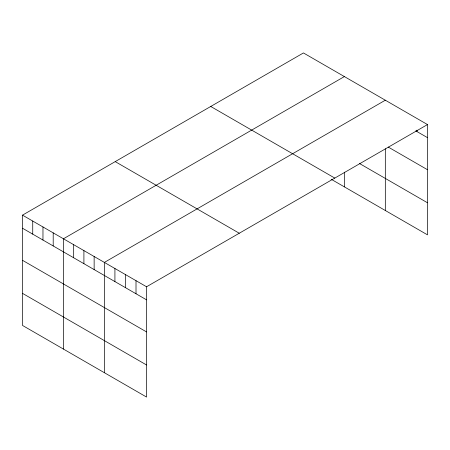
<?xml version="1.0" encoding="UTF-8"?>
<svg xmlns="http://www.w3.org/2000/svg" width="450" height="450" viewBox="0 0 450 450"><rect width="100%" height="100%" fill="white"/><g stroke="black" fill="none" stroke-linecap="round" stroke-linejoin="round"><path stroke-width="0.67" d="M427.5 124.566L146.554 286.768L146.554 397.058L22.5 325.434L22.5 215.145L303.446 52.943L427.5 124.566L427.5 234.855L331.138 179.224M344.385 76.579L63.439 238.781L63.439 349.071M385.324 100.209L104.377 262.412L104.377 372.707M415.783 130.882L427.5 137.644M388.249 147.066L427.5 169.723M359.438 163.479L427.5 202.776M210.735 106.47L334.789 178.088M115.211 161.618L239.265 233.241M22.5 215.145L146.554 286.768M22.5 228.229L146.554 299.846M22.5 260.308L146.554 331.926M22.5 293.355L146.554 364.978M416.953 130.179L416.953 131.558M385.324 148.815L385.324 210.504M344.385 172.164L344.385 186.868M136.007 280.676L136.007 293.76M125.466 274.59L125.466 287.674M114.919 268.504L114.919 281.588M94.14 256.506L94.14 269.589M83.908 250.599L83.908 263.678M73.671 244.688L73.671 257.771M53.201 232.869L53.201 245.953M42.969 226.963L42.969 240.047M32.732 221.051L32.732 234.135"/></g></svg>
